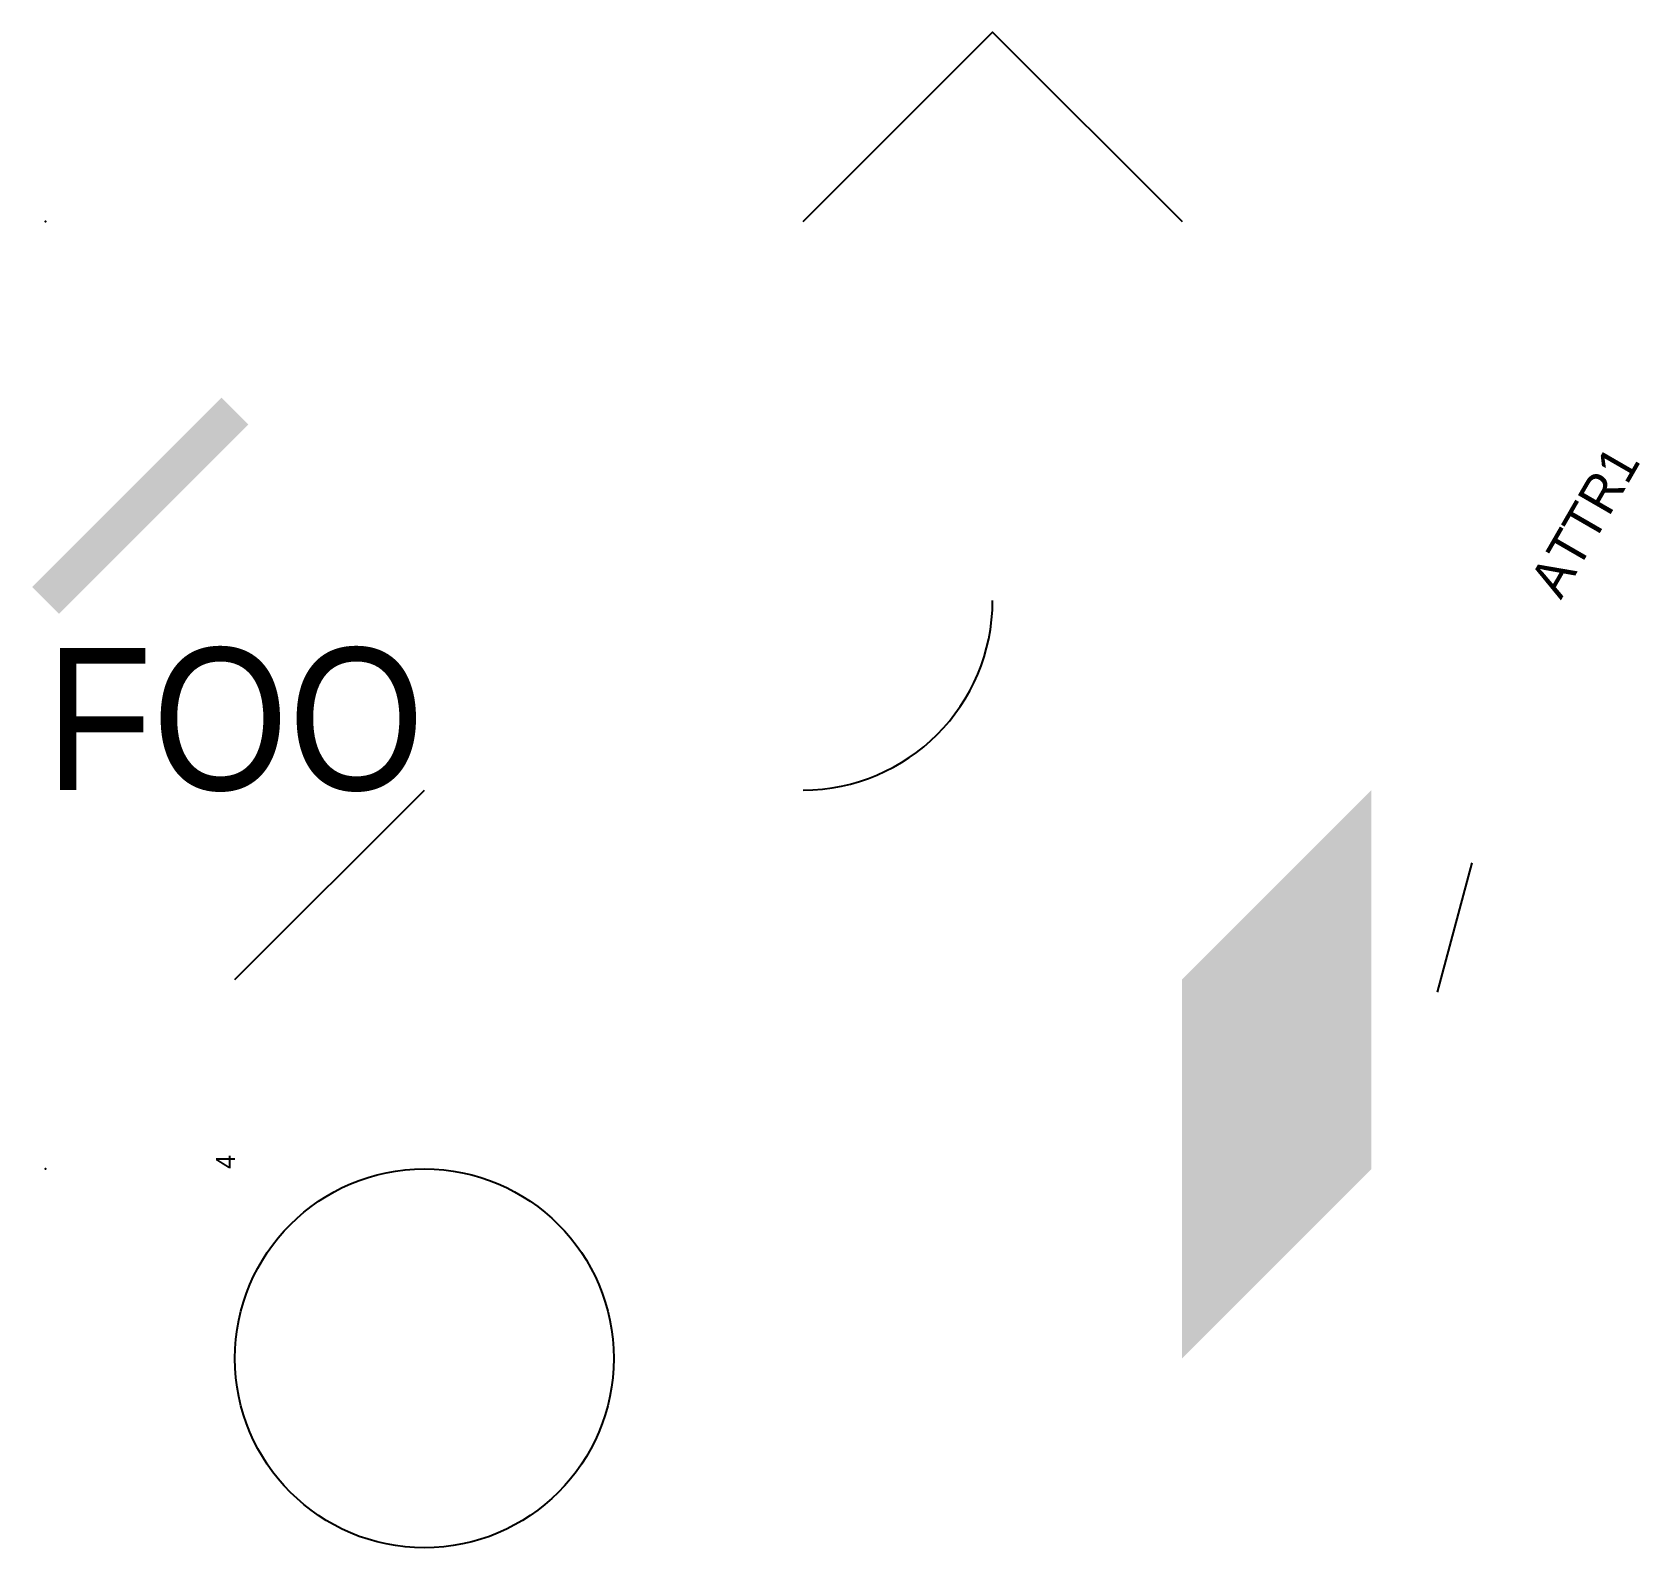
# Model space of a CAD drawing. Extents: x 0.93 to 9.42, y 0 to 8.
import ezdxf
from ezdxf.enums import TextEntityAlignment as Align

# ---------------------------------------------------------------- set-up
doc = ezdxf.new("R2010")
doc.units = 0
doc.layers.get('0').update_dxf_attribs({"linetype": 'CONTINUOUS'})

# ---------------------------------------------------------------- blocks, each defined once
blk = doc.blocks.new('BLOCK1')
at = {"color": 0}
blk.add_line((6, 1), (7, 2), dxfattribs=at)
blk = doc.blocks.new('BLOCK2')
at = {"color": 0}
blk.add_attdef('ATTR2', (1, 2), '', height=0.2, rotation=60, dxfattribs=at)

msp = doc.modelspace()

# ---------------------------------------------------------------- linework, layer by layer
at = {"color": 0}
msp.add_line((2, 3), (3, 4), dxfattribs=at)
msp.add_lwpolyline([(5, 7), (6, 8), (7, 7)], dxfattribs=at)
msp.add_circle((3, 1), 1, dxfattribs=at)
msp.add_arc((5, 5), 1, 270, 0, dxfattribs=at)
for p in [(1, 7), (1, 2)]:
    msp.add_point(p, dxfattribs=at)
msp.add_solid([(7, 1), (8, 2), (7, 3), (8, 4)], dxfattribs=at)
msp.add_trace([(0.9293, 5.0707), (1.0707, 4.9293), (1.9293, 6.0707), (2.0707, 5.9293)], dxfattribs=at)

# ---------------------------------------------------------------- block references
at = {"color": 0, "xscale": 0.5, "yscale": 0.5, "zscale": 0.5, "rotation": 30}
msp.add_blockref('BLOCK1', (6, 1), dxfattribs=at)
at = {"color": 0}
ref = msp.add_blockref('BLOCK2', (2, 2), dxfattribs=dict(at, xscale=0.5, yscale=0.5, zscale=0.5, rotation=30))
ref.add_attrib('ATTR2', '4', (2, 2), dxfattribs={"color": 0, "height": 0.1, "rotation": 90})

# ---------------------------------------------------------------- texts
msp.add_text('FOO', height=0.75, dxfattribs=at).set_placement((1, 4), (3, 4), align=Align.ALIGNED)
msp.add_attdef('ATTR1', (9, 5), '3', height=0.2, rotation=60, dxfattribs=at)

doc.saveas('drawing.dxf')
